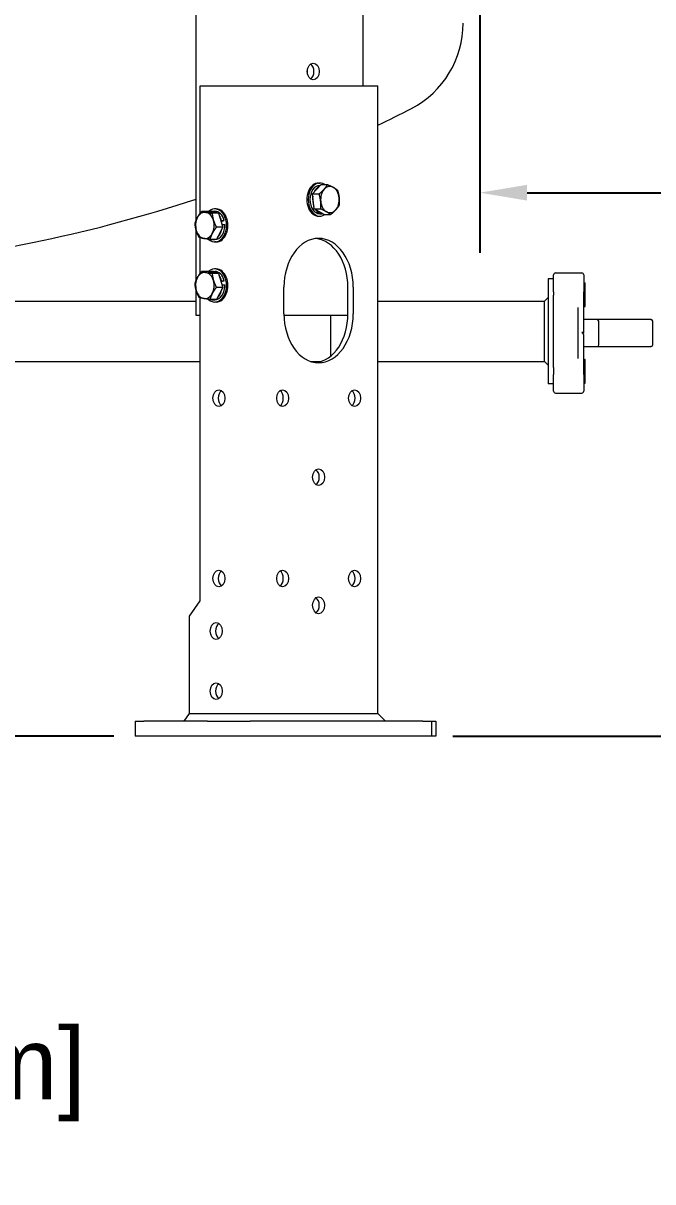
# Model space of a CAD drawing. Header units: inches. Extents: x 20 to 536, y 8 to 344.
# Drawn here: x 116.46 to 137.4, y 29.39 to 67.95 of the extents above; entities that cross this region are included whole.
import ezdxf

# ---------------------------------------------------------------- set-up
doc = ezdxf.new("R2010")
doc.units = ezdxf.units.IN
doc.header["$LTSCALE"] = 16
doc.header["$MEASUREMENT"] = 0
doc.layers.add('Dimension (ANSI)', color=7, linetype='Continuous', lineweight=25)
doc.layers.add('Visible (ANSI)', color=7, linetype='Continuous', lineweight=50)
doc.styles.add('MEMCOR Medium', font='arial.ttf')
doc.dimstyles.new('Default (ANSI)', dxfattribs={"dimscale": 16, "dimtxt": 0.15, "dimasz": 0.098425, "dimexe": 0.125, "dimexo": 0.0625, "dimgap": 0.031496, "dimtad": 0, "dimtih": 1, "dimtoh": 1, "dimdec": 4, "dimrnd": 1e-08, "dimzin": 3, "dimdsep": 46, "dimlunit": 5, "dimtxsty": 'MEMCOR Medium', "dimcen": 0.09, "dimdle": 0.393701, "dimclrd": 256, "dimclre": 256, "dimclrt": 256, "dimadec": 0, "dimazin": 1, "dimtfac": 0.8, "dimtofl": 0, "dimtmove": 0, "dimatfit": 3, "dimfxl": 1, "dimfrac": 1, "dimtolj": 1, "dimtzin": 4, "dimlwd": -1, "dimlwe": -1, "dimarcsym": 0})

# ---------------------------------------------------------------- blocks, each defined once
blk = doc.blocks.new('*D20')
at = {"layer": 'Defpoints', "color": 0, "transparency": 16777216}
for p in [(99.914, 58.718), (102.597, 58.718), (120.472, 44.219)]:
    blk.add_point(p, dxfattribs=at)
at = {"layer": 'Dimension (ANSI)', "transparency": 16777216}
for p, q in [((101.597, 58.718), (97.914, 58.718)), ((99.914, 45.794), (99.914, 57.143)), ((119.472, 44.219), (97.914, 44.219)), ((99.914, 35.006), (99.914, 44.219)), ((101.488, 35.006), (99.914, 35.006))]:
    blk.add_line(p, q, dxfattribs=at)
for points in [[(99.651, 57.143), (100.176, 57.143), (99.914, 58.718)], [(99.651, 45.794), (100.176, 45.794), (99.914, 44.219)]]:
    blk.add_solid(points, dxfattribs=at)
at = {"layer": 'Dimension (ANSI)', "transparency": 16777216, "char_height": 2.4, "attachment_point": 5, "style": 'MEMCOR Medium'}
for s, insert in [('\\A1; 14{\\H0.8x;\\S1#2;} in', (110.155, 37.438)), ('\\A1;[368.3 mm]', (110.155, 32.964))]:
    blk.add_mtext(s, dxfattribs=dict(at, insert=insert))
blk = doc.blocks.new('*D24')
at = {"layer": 'Defpoints', "color": 0, "transparency": 16777216}
for p in [(169.399, 79.201), (179.938, 79.201), (129.749, 44.219)]:
    blk.add_point(p, dxfattribs=at)
at = {"layer": 'Dimension (ANSI)', "transparency": 16777216}
for p, q in [((170.399, 79.201), (181.938, 79.201)), ((179.938, 77.626), (179.938, 65.482)), ((179.938, 45.794), (179.938, 57.938)), ((130.749, 44.219), (181.938, 44.219))]:
    blk.add_line(p, q, dxfattribs=at)
for points in [[(179.675, 77.626), (180.2, 77.626), (179.938, 79.201)], [(179.675, 45.794), (180.2, 45.794), (179.938, 44.219)]]:
    blk.add_solid(points, dxfattribs=at)
at = {"layer": 'Dimension (ANSI)', "transparency": 16777216, "char_height": 2.4, "attachment_point": 5, "style": 'MEMCOR Medium'}
for s, insert in [('\\A1; 35 in', (179.938, 63.44)), ('\\A1;[888.5 mm]', (179.938, 59.668))]:
    blk.add_mtext(s, dxfattribs=dict(at, insert=insert))
blk = doc.blocks.new('*D31')
at = {"layer": 'Defpoints', "color": 0, "transparency": 16777216}
for p in [(167.523, 72.451), (131.647, 71.201), (167.523, 62.308)]:
    blk.add_point(p, dxfattribs=at)
at = {"layer": 'Dimension (ANSI)', "transparency": 16777216}
for p, q in [((167.523, 71.451), (167.523, 60.308)), ((131.647, 70.201), (131.647, 60.308)), ((133.222, 62.308), (140.997, 62.308)), ((165.948, 62.308), (158.33, 62.308))]:
    blk.add_line(p, q, dxfattribs=at)
for points in [[(133.222, 62.571), (133.222, 62.046), (131.647, 62.308)], [(165.948, 62.571), (165.948, 62.046), (167.523, 62.308)]]:
    blk.add_solid(points, dxfattribs=at)
at = {"layer": 'Dimension (ANSI)', "transparency": 16777216, "char_height": 2.4, "attachment_point": 5, "style": 'MEMCOR Medium'}
for s, insert in [('\\A1; 35{\\H0.8x;\\S7#8;} in', (149.664, 64.761)), ('\\A1;[911.3 mm]', (149.664, 60.266))]:
    blk.add_mtext(s, dxfattribs=dict(at, insert=insert))

msp = doc.modelspace()

# ---------------------------------------------------------------- linework, layer by layer
at = {"layer": 'Visible (ANSI)', "linetype": 'Continuous', "lineweight": 18}
for p, q in [((127.76747, 65.86879), (127.76747, 70.56396)), ((122.20829, 61.37992), (122.20829, 68.95079)), ((125.9206, 66.25455), (125.9206, 66.42903)), ((122.34805, 65.86879), (123.54073, 65.86879)), ((122.34805, 61.62785), (122.34805, 65.86879)), ((123.54073, 65.86879), (124.51654, 65.86879)), ((124.51654, 65.86879), (128.05448, 65.86879)), ((128.05448, 65.86879), (128.25658, 65.86879)), ((128.25658, 44.96879), (128.25658, 65.86879)), ((126.08709, 62.26752), (126.36833, 62.57898)), ((126.28551, 62.62997), (126.33005, 62.62997)), ((126.33005, 62.55014), (126.3423, 62.55014)), ((126.36833, 62.57898), (126.58377, 62.57898)), ((126.13719, 61.76733), (126.08709, 62.26752)), ((126.08709, 62.26752), (126.30252, 62.26752)), ((122.87838, 61.76997), (122.83384, 61.76997)), ((126.46855, 61.5786), (126.13719, 61.76733)), ((126.13719, 61.76733), (126.35263, 61.76733)), ((122.60628, 61.68406), (122.39084, 61.68406)), ((122.60628, 61.68406), (122.96078, 61.62187)), ((122.96078, 61.62187), (122.74534, 61.62187)), ((122.74545, 61.69014), (122.83384, 61.69014)), ((122.96078, 61.62187), (123.09995, 61.1566)), ((123.05896, 61.37878), (123.03552, 61.372)), ((123.04257, 61.34844), (123.14734, 61.37878)), ((123.05896, 61.37878), (123.14734, 61.37878)), ((126.28551, 61.52761), (126.33005, 61.52761)), ((126.33005, 61.60744), (126.41792, 61.60744)), ((126.46855, 61.5786), (126.68398, 61.5786)), ((122.20829, 59.37992), (122.20829, 61.08097)), ((123.09995, 61.1566), (122.88451, 61.1566)), ((123.09995, 61.1566), (122.88461, 60.75352)), ((123.07362, 61.24462), (123.07819, 61.24594)), ((123.07819, 61.24594), (123.16658, 61.24594)), ((122.34805, 59.62785), (122.34805, 60.80779)), ((122.88461, 60.75352), (122.66918, 60.75352)), ((122.74545, 60.74744), (122.83384, 60.74744)), ((122.87838, 60.66761), (122.83384, 60.66761)), ((122.60628, 59.68406), (122.39084, 59.68406)), ((122.60628, 59.68406), (122.96078, 59.62187)), ((122.96078, 59.62187), (122.74534, 59.62187)), ((122.74545, 59.69014), (122.83384, 59.69014)), ((122.87838, 59.76997), (122.83384, 59.76997)), ((122.96078, 59.62187), (123.09995, 59.1566)), ((133.92564, 59.44467), (133.92564, 55.94467)), ((134.10494, 59.44467), (133.92564, 59.44467)), ((134.10494, 59.05951), (134.10494, 59.57708)), ((134.16494, 59.63708), (135.04494, 59.63708)), ((135.10494, 59.57708), (135.10494, 59.05951)), ((122.20829, 58.22279), (122.20829, 59.08097)), ((123.09995, 59.1566), (122.88451, 59.1566)), ((123.09995, 59.1566), (122.88461, 58.75352)), ((123.05896, 59.37878), (123.03552, 59.372)), ((123.04257, 59.34844), (123.14734, 59.37878)), ((123.05896, 59.37878), (123.14734, 59.37878)), ((123.07362, 59.24462), (123.07819, 59.24594)), ((123.07819, 59.24594), (123.16658, 59.24594)), ((125.13293, 58.27879), (125.13293, 59.15879)), ((127.26132, 58.27879), (127.26132, 59.15879)), ((127.43809, 59.15879), (127.43809, 58.27879)), ((134.10494, 59.01185), (134.10494, 59.05951)), ((134.10494, 59.01185), (134.10494, 58.89486)), ((135.10494, 59.05951), (135.10494, 59.01185)), ((135.10494, 57.68758), (135.10494, 59.01185)), ((135.11494, 59.3036), (135.14494, 59.3036)), ((135.15494, 58.9796), (135.15494, 59.2936)), ((114.40924, 58.69467), (122.20829, 58.69467)), ((122.34805, 48.71879), (122.34805, 58.80779)), ((122.88461, 58.75352), (122.66918, 58.75352)), ((122.74545, 58.74744), (122.83384, 58.74744)), ((122.87838, 58.66761), (122.83384, 58.66761)), ((128.25658, 58.69467), (133.80064, 58.69467)), ((133.80064, 58.69467), (133.92564, 58.81967)), ((133.80064, 57.00918), (133.80064, 58.69467)), ((134.10494, 56.49448), (134.10494, 58.89486)), ((135.11494, 58.9696), (135.14494, 58.9696)), ((135.15494, 58.97495), (135.15494, 58.9796)), ((135.15494, 58.69172), (135.15494, 58.97495)), ((135.15494, 58.67637), (135.15494, 58.69172)), ((135.15494, 58.52714), (135.15494, 58.67637)), ((134.90494, 58.48826), (134.90494, 56.7859)), ((135.11494, 58.51714), (135.14494, 58.51714)), ((122.34805, 58.22279), (122.20829, 58.22279)), ((127.26064, 58.22279), (125.13361, 58.22279)), ((126.68503, 58.22279), (126.68503, 56.86717)), ((135.54133, 58.08708), (135.10494, 58.08708)), ((135.54133, 58.08708), (135.54494, 58.08708)), ((135.55706, 58.08708), (135.54494, 58.08708)), ((137.34068, 58.08708), (135.55706, 58.08708)), ((135.60494, 57.24708), (135.60494, 58.02708)), ((137.34068, 58.08708), (137.34494, 58.08708)), ((137.40494, 57.24708), (137.40494, 58.02708)), ((135.07674, 57.65177), (135.04494, 57.65177)), ((135.04494, 57.65177), (135.08241, 57.61431)), ((135.08241, 57.61431), (135.10016, 57.59655)), ((135.10494, 56.26231), (135.10494, 57.58658)), ((135.10494, 57.18708), (135.54133, 57.18708)), ((135.54494, 57.18708), (135.54133, 57.18708)), ((135.54494, 57.18708), (135.55706, 57.18708)), ((135.55706, 57.18708), (137.34068, 57.18708)), ((137.34494, 57.18708), (137.34068, 57.18708)), ((114.40924, 56.69467), (122.34805, 56.69467)), ((126.01398, 56.69467), (126.38026, 56.69467)), ((128.25658, 56.69467), (133.80064, 56.69467)), ((133.80064, 56.69467), (133.80064, 57.00918)), ((133.80064, 56.69467), (133.92564, 56.56967)), ((135.11494, 56.75702), (135.14494, 56.75702)), ((135.15494, 56.59779), (135.15494, 56.74702)), ((134.10494, 56.49448), (134.10494, 56.26231)), ((135.15494, 56.58244), (135.15494, 56.59779)), ((135.15494, 56.29921), (135.15494, 56.58244)), ((134.10494, 55.94467), (133.92564, 55.94467)), ((134.10494, 56.21465), (134.10494, 56.26231)), ((134.10494, 55.69708), (134.10494, 56.21465)), ((135.10494, 56.26231), (135.10494, 56.21465)), ((135.10494, 56.21465), (135.10494, 55.69708)), ((135.14494, 56.30456), (135.11494, 56.30456)), ((135.11494, 55.97056), (135.14494, 55.97056)), ((135.15494, 56.29456), (135.15494, 56.29921)), ((135.15494, 55.98056), (135.15494, 56.29456)), ((134.16494, 55.63708), (135.04494, 55.63708)), ((121.99449, 48.21879), (122.34805, 48.71879)), ((121.99449, 44.96879), (121.99449, 48.21879)), ((121.81772, 44.71879), (121.99449, 44.96879)), ((121.99449, 44.96879), (123.54073, 44.96879)), ((123.54073, 44.96879), (124.51654, 44.96879)), ((124.51654, 44.96879), (128.05448, 44.96879)), ((128.05448, 44.96879), (128.25658, 44.96879)), ((128.25658, 44.96879), (128.50658, 44.71879)), ((120.17899, 44.71879), (120.47189, 44.71879)), ((120.17899, 44.71879), (120.17899, 44.21879)), ((122.59321, 44.71879), (120.47189, 44.71879)), ((122.59321, 44.71879), (124.00742, 44.71879)), ((129.74913, 44.71879), (124.00742, 44.71879)), ((129.74913, 44.71879), (130.04202, 44.71879)), ((130.04202, 44.71879), (130.04202, 44.21879)), ((130.04202, 44.71879), (130.18585, 44.71879)), ((130.18585, 44.71879), (130.18585, 44.21879)), ((120.47189, 44.21879), (120.17899, 44.21879)), ((122.59321, 44.21879), (120.47189, 44.21879)), ((124.00742, 44.21879), (122.59321, 44.21879)), ((129.74913, 44.21879), (124.00742, 44.21879)), ((130.04202, 44.21879), (129.74913, 44.21879)), ((130.18585, 44.21879), (130.04202, 44.21879))]:
    msp.add_line(p, q, dxfattribs=at)
for centre, radius, start, end in [((127.90707, 67.94633), 3.19, 297.465512, 0.080147), ((107.09707, 107.98079), 48.31, 295.975991, 297.465512), ((107.09707, 107.98079), 48.31, 275.64126, 288.227871), ((134.16494, 59.57708), 0.06, 90, 180), ((135.04494, 59.57708), 0.06, 0, 90), ((135.11494, 59.3136), 0.01, 180, 270), ((135.14494, 59.2936), 0.01, 0, 90), ((135.11494, 58.9596), 0.01, 90, 180), ((135.14494, 58.9796), 0.01, 270, 0), ((135.11494, 58.50714), 0.01, 90, 180), ((135.14494, 58.52714), 0.01, 270, 0), ((135.54494, 58.02708), 0.06, 0, 90), ((137.34494, 58.02708), 0.06, 0, 90), ((135.54494, 57.24708), 0.06, 270, 0), ((137.34494, 57.24708), 0.06, 270, 0), ((135.11494, 56.76702), 0.01, 180, 270), ((135.14494, 56.74702), 0.01, 0, 90), ((135.11494, 56.31456), 0.01, 180, 270), ((135.11494, 55.96056), 0.01, 90, 180), ((135.14494, 56.29456), 0.01, 0, 90), ((135.14494, 55.98056), 0.01, 270, 0), ((134.16494, 55.69708), 0.06, 180, 270), ((135.04494, 55.69708), 0.06, 270, 0)]:
    msp.add_arc(centre, radius, start, end, dxfattribs=at)
for centre, major_axis in [((126.10873, 66.34179), (0, -0.28)), ((122.96797, 55.46879), (0, 0.28)), ((125.08929, 55.46879), (0, -0.28)), ((127.48173, 55.46879), (0, -0.28)), ((126.28551, 52.83779), (0, -0.28)), ((122.96797, 49.46879), (0, 0.28)), ((125.08929, 49.46879), (0, -0.28)), ((127.48173, 49.46879), (0, -0.28)), ((126.28551, 48.57479), (0, -0.28)), ((122.87838, 47.71879), (0, -0.28)), ((122.87838, 45.71879), (0, -0.28))]:
    msp.add_ellipse(centre, major_axis=major_axis, ratio=0.70710678, dxfattribs=at)
for centre, major_axis, ratio, start_param, end_param in [((125.93196, 66.34179), (0, 0.28), 0.70710678, 3.60436277, 5.82041519), ((126.28551, 62.07879), (0, -0.55118), 0.70710678, 3.14159265, 6.28318531), ((126.33005, 62.07879), (0, -0.55118), 0.70710678, 2.70804813, 6.71672983), ((126.33005, 62.07879), (0, 0.47135), 0.70710678, 0, 3.14159265), ((126.41844, 62.07879), (0, 0.47135), 0.70710678, 0.28303237, 1.04562586), ((126.66151, 62.07879), (0, 0.4375), 0.70710678, 5.90031687, 6.94751442), ((126.66151, 62.07879), (0, 0.4375), 0.70710678, 4.85311932, 5.90031687), ((126.41844, 62.07879), (0, 0.47135), 0.70710678, 1.33022992, 2.09282341), ((126.66151, 62.07879), (0, -0.4375), 0.70710678, 3.80592177, 4.85311932), ((126.66151, 62.07879), (0, 0.4375), 0.70710678, 3.80592177, 4.85311932), ((122.83384, 61.21879), (0, 0.55118), 0.70710678, 2.551696, 6.85822873), ((122.74545, 61.21879), (0, 0.47135), 0.70710678, 5.77846841, 6.54106191), ((122.87838, 61.21879), (0, 0.55118), 0.70710678, 3.14159265, 6.28318531), ((126.41844, 62.07879), (0, -0.47135), 0.70710678, 5.51902012, 6.28161362), ((126.66151, 62.07879), (0, -0.4375), 0.70710678, 4.85311932, 5.90031687), ((126.66151, 62.07879), (0, -0.4375), 0.70710678, 5.90031687, 6.94751442), ((122.50238, 61.21879), (0, -0.4375), 0.70710678, 4.06537006, 5.11256761), ((122.50238, 61.21879), (0, 0.4375), 0.70710678, 6.15976516, 7.20696271), ((122.50238, 61.21879), (0, 0.4375), 0.70710678, 5.11256761, 6.15976516), ((122.50238, 61.21879), (0, 0.4375), 0.70710678, 4.06537006, 5.11256761), ((122.83384, 61.21879), (0, 0.47135), 0.70710678, 5.05870203, 6.28318531), ((122.74545, 61.21879), (0, -0.47135), 0.70710678, 1.91710938, 2.3522717), ((122.50238, 61.21879), (0, -0.4375), 0.70710678, 5.11256761, 6.15976516), ((122.50238, 61.21879), (0, -0.4375), 0.70710678, 6.15976516, 7.20696271), ((122.83384, 61.21879), (0, -0.47135), 0.70710678, 0, 1.62842094), ((122.74545, 61.21879), (0, -0.47135), 0.70710678, 0.54248066, 1.30507415), ((122.74545, 61.21879), (0, -0.47135), 0.70710678, 1.58967821, 1.62842094), ((122.74545, 61.21879), (0, -0.47135), 0.70710678, 6.12235068, 6.44401994), ((126.28551, 59.15879), (0, 1.63), 0.70710678, 4.71238898, 7.85398163), ((126.10873, 59.15879), (0, 1.63), 0.70710678, 4.71238898, 6.20642283), ((122.83384, 59.21879), (0, 0.55118), 0.70710678, 2.551696, 6.85822873), ((122.50238, 59.21879), (0, -0.4375), 0.70710678, 4.06537006, 5.11256761), ((122.50238, 59.21879), (0, 0.4375), 0.70710678, 6.15976516, 7.20696271), ((122.50238, 59.21879), (0, 0.4375), 0.70710678, 5.11256761, 6.15976516), ((122.74545, 59.21879), (0, 0.47135), 0.70710678, 5.77846841, 6.54106191), ((122.83384, 59.21879), (0, 0.47135), 0.70710678, 5.05870203, 6.28318531), ((122.87838, 59.21879), (0, 0.55118), 0.70710678, 3.14159265, 6.28318531), ((122.74545, 59.21879), (0, -0.47135), 0.70710678, 1.91710938, 2.3522717), ((122.50238, 59.21879), (0, -0.4375), 0.70710678, 5.11256761, 6.15976516), ((122.50238, 59.21879), (0, 0.4375), 0.70710678, 4.06537006, 5.11256761), ((122.83384, 59.21879), (0, -0.47135), 0.70710678, 0, 1.62842094), ((122.74545, 59.21879), (0, -0.47135), 0.70710678, 0.54248066, 1.30507415), ((122.74545, 59.21879), (0, -0.47135), 0.70710678, 1.58967821, 1.62842094), ((122.50238, 59.21879), (0, -0.4375), 0.70710678, 6.15976516, 7.20696271), ((122.74545, 59.21879), (0, -0.47135), 0.70710678, 6.12235068, 6.44401994), ((126.28551, 58.27879), (0, -1.63), 0.70710678, 4.71238898, 7.85398163), ((126.10873, 58.27879), (0, -1.63), 0.70710678, 0.07676248, 1.57079633), ((135.04494, 57.68758), (-0.06, 0), 0.425, 2.54089812, 3.14159265), ((135.04494, 57.58658), (0.06, 0), 0.425, 0, 0.40187065), ((123.14475, 55.46879), (0, -0.28), 0.70710678, 3.60436277, 5.82041519), ((124.91252, 55.46879), (0, 0.28), 0.70710678, 3.60436277, 5.82041519), ((127.30495, 55.46879), (0, 0.28), 0.70710678, 3.60436277, 5.82041519), ((126.10873, 52.83779), (0, 0.28), 0.70710678, 3.60436277, 5.82041519), ((123.14475, 49.46879), (0, -0.28), 0.70710678, 3.60436277, 5.82041519), ((124.91252, 49.46879), (0, 0.28), 0.70710678, 3.60436277, 5.82041519), ((127.30495, 49.46879), (0, 0.28), 0.70710678, 3.60436277, 5.82041519), ((126.10873, 48.57479), (0, 0.28), 0.70710678, 3.60436277, 5.82041519), ((123.05515, 47.71879), (0, -0.28), 0.70710678, 3.60436277, 5.82041519), ((123.05515, 45.71879), (0, -0.28), 0.70710678, 3.60436277, 5.82041519)]:
    msp.add_ellipse(centre, major_axis=major_axis, ratio=ratio, start_param=start_param, end_param=end_param, dxfattribs=at)
for points, weights in [([(126.47078, 62.42325), (126.53604, 62.49552), (126.58377, 62.57898)], [1, 1.04314139574, 1.01001874936]), ([(126.58377, 62.57898), (126.70019, 62.52841), (126.77708, 62.48462)], [1.01001874936, 1.04314139574, 1]), ([(126.77708, 62.48462), (126.85397, 62.44082), (126.91513, 62.39025)], [1, 1.04314139574, 1.01001874936]), ([(126.30252, 62.26752), (126.40551, 62.35097), (126.47078, 62.42325)], [1.01001874936, 1.04314139574, 1]), ([(126.35521, 62.01743), (126.34358, 62.13349), (126.30252, 62.26752)], [1, 1.04314139574, 1.01001874936]), ([(126.91513, 62.39025), (126.95618, 62.25623), (126.96781, 62.14016)], [1.01001874936, 1.04314139574, 1]), ([(126.96781, 62.14016), (126.97944, 62.02409), (126.96523, 61.89007)], [1, 1.04314139574, 1.01001874936]), ([(126.35263, 61.76733), (126.36683, 61.90136), (126.35521, 62.01743)], [1.01001874936, 1.04314139574, 1]), ([(126.54594, 61.67297), (126.46905, 61.71676), (126.35263, 61.76733)], [1, 1.04314139574, 1.01001874936]), ([(126.85224, 61.73433), (126.78697, 61.66206), (126.68398, 61.5786)], [1, 1.04314139574, 1.01001874936]), ([(126.96523, 61.89007), (126.9175, 61.80661), (126.85224, 61.73433)], [1.01001874936, 1.04314139574, 1]), ([(122.17551, 61.28098), (122.20558, 61.38899), (122.25555, 61.48252)], [1.01001874936, 1.04314139574, 1]), ([(122.25555, 61.48252), (122.30551, 61.57606), (122.39084, 61.68406)], [1, 1.04314139574, 1.01001874936]), ([(122.39084, 61.68406), (122.4582, 61.6674), (122.54046, 61.65296)], [1.01001874936, 1.04314139574, 1]), ([(122.54046, 61.65296), (122.62273, 61.63853), (122.74534, 61.62187)], [1, 1.04314139574, 1.01001874936]), ([(122.74534, 61.62187), (122.755, 61.4972), (122.7873, 61.38923)], [1.01001874936, 1.04314139574, 1]), ([(122.7873, 61.38923), (122.81959, 61.28127), (122.88451, 61.1566)], [1, 1.04314139574, 1.01001874936]), ([(126.68398, 61.5786), (126.62283, 61.62917), (126.54594, 61.67297)], [1.01001874936, 1.04314139574, 1]), ([(122.21746, 61.04835), (122.18517, 61.15632), (122.17551, 61.28098)], [1, 1.04314139574, 1.01001874936]), ([(122.31468, 60.81572), (122.24976, 60.94038), (122.21746, 61.04835)], [1.01001874936, 1.04314139574, 1]), ([(122.74921, 60.95506), (122.69924, 60.86153), (122.66918, 60.75352)], [1, 1.04314139574, 1.01001874936]), ([(122.88451, 61.1566), (122.79918, 61.0486), (122.74921, 60.95506)], [1.01001874936, 1.04314139574, 1]), ([(122.46429, 60.78462), (122.38203, 60.79905), (122.31468, 60.81572)], [1, 1.04314139574, 1.01001874936]), ([(122.66918, 60.75352), (122.54656, 60.77019), (122.46429, 60.78462)], [1.01001874936, 1.04314139574, 1]), ([(122.17551, 59.28098), (122.20558, 59.38899), (122.25555, 59.48252)], [1.01001874936, 1.04314139574, 1]), ([(122.25555, 59.48252), (122.30551, 59.57606), (122.39084, 59.68406)], [1, 1.04314139574, 1.01001874936]), ([(122.39084, 59.68406), (122.4582, 59.6674), (122.54046, 59.65296)], [1.01001874936, 1.04314139574, 1]), ([(122.54046, 59.65296), (122.62273, 59.63853), (122.74534, 59.62187)], [1, 1.04314139574, 1.01001874936]), ([(122.74534, 59.62187), (122.755, 59.4972), (122.7873, 59.38923)], [1.01001874936, 1.04314139574, 1]), ([(122.21746, 59.04835), (122.18517, 59.15632), (122.17551, 59.28098)], [1, 1.04314139574, 1.01001874936]), ([(122.31468, 58.81572), (122.24976, 58.94038), (122.21746, 59.04835)], [1.01001874936, 1.04314139574, 1]), ([(122.88451, 59.1566), (122.79918, 59.0486), (122.74921, 58.95506)], [1.01001874936, 1.04314139574, 1]), ([(122.7873, 59.38923), (122.81959, 59.28127), (122.88451, 59.1566)], [1, 1.04314139574, 1.01001874936]), ([(122.46429, 58.78462), (122.38203, 58.79905), (122.31468, 58.81572)], [1, 1.04314139574, 1.01001874936]), ([(122.66918, 58.75352), (122.54656, 58.77019), (122.46429, 58.78462)], [1.01001874936, 1.04314139574, 1]), ([(122.74921, 58.95506), (122.69924, 58.86153), (122.66918, 58.75352)], [1, 1.04314139574, 1.01001874936])]:
    msp.add_rational_spline(points, weights, degree=2, dxfattribs=at)
for points, knots in [([(135.04494, 57.65177), (135.05176, 57.65177), (135.05861, 57.65363), (135.06979, 57.65838), (135.07437, 57.66088), (135.07844, 57.66326)], [0, 0, 0, 0, 0.0519756757, 0.0519756757, 0.0923027288, 0.0923027288, 0.0923027288, 0.0923027288]), ([(135.07844, 57.66326), (135.07962, 57.66394), (135.08075, 57.66462), (135.0863, 57.66799), (135.09082, 57.67092), (135.09444, 57.67317)], [0.0923027288, 0.0923027288, 0.0923027288, 0.0923027288, 0.1039513514, 0.1039513514, 0.1517370835, 0.1517370835, 0.1517370835, 0.1517370835]), ([(135.1086, 57.64347), (135.10382, 57.64567), (135.09901, 57.64723), (135.09298, 57.64892), (135.09049, 57.64954), (135.0854, 57.65063), (135.08282, 57.65111), (135.08022, 57.65151)], [0, 0, 0, 0, 0.055402638, 0.055402638, 0.091701074, 0.091701074, 0.127427899, 0.127427899, 0.127427899, 0.127427899]), ([(135.11818, 57.63929), (135.11815, 57.6393), (135.11811, 57.63931), (135.1164, 57.63993), (135.11349, 57.64122), (135.1086, 57.64347)], [-0.0006488507, -0.0006488507, -0.0006488507, -0.0006488507, 0, 0, 0.02871512, 0.02871512, 0.02871512, 0.02871512])]:
    msp.add_open_spline(points, degree=3, knots=knots, dxfattribs=at)
msp.add_open_spline([(135.07674, 57.65177), (135.07791, 57.65177), (135.07907, 57.65168), (135.08022, 57.65151)], degree=3, dxfattribs=at)

# ---------------------------------------------------------------- dimensions: what is measured, and where the dimension line sits
at = {"layer": 'Dimension (ANSI)'}
for base, p1, p2, angle, text, override, picture, middle in [((179.93787, 79.20079), (129.74913, 44.21879), (169.39882, 79.20079), 90, ' <> in\\X[888.5 mm]', {"dimgap": 0.031496, "dimdec": 4, "dimpost": '', "dimtol": 0, "dimlim": 0, "dimtp": 0, "dimtm": 0, "dimtdec": 2, "dimatfit": 1}, '*D24', (179.93787, 61.70979)), ((167.52307, 62.30832), (131.64707, 71.20079), (167.52307, 72.45079), 180, ' <> in\\X[911.3 mm]', {"dimgap": 0.031496, "dimtih": 0, "dimtoh": 0, "dimdec": 3, "dimpost": '', "dimtol": 0, "dimlim": 0, "dimtp": 0, "dimtm": 0, "dimtdec": 2, "dimatfit": 1}, '*D31', (149.66357, 62.30832)), ((99.91364, 58.71829), (120.47189, 44.21879), (102.59707, 58.71829), 90, ' <> in\\X[368.3 mm]', {"dimgap": 0.031496, "dimdec": 4, "dimpost": '', "dimtol": 0, "dimlim": 0, "dimtp": 0, "dimtm": 0, "dimtdec": 2, "dimtmove": 1, "dimatfit": 2}, '*D20', (100.20095, 35.00647))]:
    dim = msp.add_linear_dim(base=base, p1=p1, p2=p2, angle=angle, text=text, dimstyle='Default (ANSI)', override=override, dxfattribs=at)
    dim.commit()
    dim.dimension.update_dxf_attribs({"geometry": picture, "text_midpoint": middle, "dimtype": 160})

doc.saveas('drawing.dxf')
